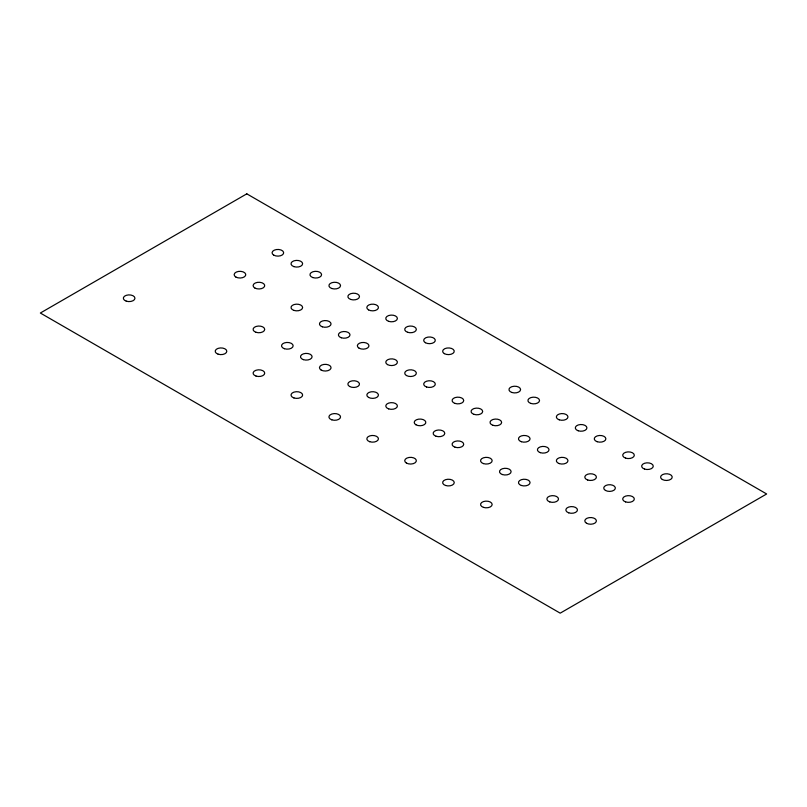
<?xml version="1.0" encoding="UTF-8"?>
<svg xmlns="http://www.w3.org/2000/svg" width="807" height="807" viewBox="0 0 807 807"><rect width="100%" height="100%" fill="white"/><g stroke="black" fill="none" stroke-linecap="round" stroke-linejoin="round"><path stroke-width="1.21" d="M246.801 193.841L40.35 313.025L560.199 613.159L766.65 493.975L246.801 193.841M126.245 301.142A5.8 3.349 0 0 0 134.951 298.237A5.8 3.349 0 0 0 126.245 295.332A5.8 3.349 0 0 0 126.245 301.142M273.765 255.153A5.8 3.349 0 0 0 283.469 253.65A5.8 3.349 0 0 0 276.367 249.555A5.8 3.349 0 0 0 273.765 255.153M293.919 266.633A5.8 3.349 0 0 0 302.625 263.728A5.8 3.349 0 0 0 293.919 260.832A5.8 3.349 0 0 0 293.919 266.633M312.874 277.578A5.8 3.349 0 0 0 321.579 274.673A5.8 3.349 0 0 0 312.874 271.767A5.8 3.349 0 0 0 312.874 277.578M331.828 288.513A5.8 3.349 0 0 0 340.534 285.617A5.8 3.349 0 0 0 331.828 282.712A5.8 3.349 0 0 0 331.828 288.513M350.773 299.458A5.8 3.349 0 0 0 359.478 296.562A5.8 3.349 0 0 0 350.773 293.657A5.8 3.349 0 0 0 350.773 299.458M368.527 309.868A5.8 3.349 0 0 0 378.241 308.365A5.8 3.349 0 0 0 371.129 304.259A5.8 3.349 0 0 0 368.527 309.868M388.681 321.347A5.8 3.349 0 0 0 397.387 318.442A5.8 3.349 0 0 0 388.681 315.537A5.8 3.349 0 0 0 388.681 321.347M407.636 332.292A5.8 3.349 0 0 0 416.341 329.387A5.8 3.349 0 0 0 407.636 326.482A5.8 3.349 0 0 0 407.636 332.292M425.39 342.703A5.8 3.349 0 0 0 435.094 341.2A5.8 3.349 0 0 0 427.992 337.094A5.8 3.349 0 0 0 425.39 342.703M444.344 353.637A5.8 3.349 0 0 0 454.048 352.134A5.8 3.349 0 0 0 446.947 348.039A5.8 3.349 0 0 0 444.344 353.637M511.88 392.474A5.8 3.349 0 0 0 520.586 389.569A5.8 3.349 0 0 0 511.88 386.664A5.8 3.349 0 0 0 511.88 392.474M530.835 403.419A5.8 3.349 0 0 0 539.54 400.514A5.8 3.349 0 0 0 530.835 397.609A5.8 3.349 0 0 0 530.835 403.419M559.261 419.832A5.8 3.349 0 0 0 567.967 416.926A5.8 3.349 0 0 0 559.261 414.021A5.8 3.349 0 0 0 559.261 419.832M578.216 430.777A5.8 3.349 0 0 0 586.921 427.871A5.8 3.349 0 0 0 578.216 424.966A5.8 3.349 0 0 0 578.216 430.777M597.17 441.711A5.8 3.349 0 0 0 605.875 438.816A5.8 3.349 0 0 0 597.17 435.911A5.8 3.349 0 0 0 597.17 441.711M625.607 458.124A5.8 3.349 0 0 0 634.312 455.229A5.8 3.349 0 0 0 625.607 452.323A5.8 3.349 0 0 0 625.607 458.124M644.551 469.069A5.8 3.349 0 0 0 653.256 466.174A5.8 3.349 0 0 0 644.551 463.268A5.8 3.349 0 0 0 644.551 469.069M662.305 479.479A5.8 3.349 0 0 0 672.019 477.976A5.8 3.349 0 0 0 664.907 473.87A5.8 3.349 0 0 0 662.305 479.479M625.607 501.904A5.8 3.349 0 0 0 634.312 498.998A5.8 3.349 0 0 0 625.607 496.093A5.8 3.349 0 0 0 625.607 501.904M605.442 490.424A5.8 3.349 0 0 0 615.156 488.921A5.8 3.349 0 0 0 608.044 484.815A5.8 3.349 0 0 0 605.442 490.424M587.698 480.014A5.8 3.349 0 0 0 596.403 477.108A5.8 3.349 0 0 0 587.698 474.213A5.8 3.349 0 0 0 587.698 480.014M559.261 463.601A5.8 3.349 0 0 0 567.967 460.696A5.8 3.349 0 0 0 559.261 457.791A5.8 3.349 0 0 0 559.261 463.601M540.307 452.656A5.8 3.349 0 0 0 549.022 449.751A5.8 3.349 0 0 0 540.307 446.856A5.8 3.349 0 0 0 540.307 452.656M521.362 441.711A5.8 3.349 0 0 0 530.068 438.816A5.8 3.349 0 0 0 521.362 435.911A5.8 3.349 0 0 0 521.362 441.711M492.926 425.299A5.8 3.349 0 0 0 501.631 422.394A5.8 3.349 0 0 0 492.926 419.499A5.8 3.349 0 0 0 492.926 425.299M473.971 414.354A5.8 3.349 0 0 0 482.677 411.459A5.8 3.349 0 0 0 473.971 408.554A5.8 3.349 0 0 0 473.971 414.354M455.017 403.419A5.8 3.349 0 0 0 463.722 400.514A5.8 3.349 0 0 0 455.017 397.609A5.8 3.349 0 0 0 455.017 403.419M415.908 424.764A5.8 3.349 0 0 0 425.622 423.261A5.8 3.349 0 0 0 418.51 419.166A5.8 3.349 0 0 0 415.908 424.764M455.017 447.189A5.8 3.349 0 0 0 463.722 444.284A5.8 3.349 0 0 0 455.017 441.379A5.8 3.349 0 0 0 455.017 447.189M502.408 474.546A5.8 3.349 0 0 0 511.113 471.641A5.8 3.349 0 0 0 502.408 468.736A5.8 3.349 0 0 0 502.408 474.546M521.362 485.481A5.8 3.349 0 0 0 530.068 482.586A5.8 3.349 0 0 0 521.362 479.681A5.8 3.349 0 0 0 521.362 485.481M549.789 501.904A5.8 3.349 0 0 0 558.494 498.998A5.8 3.349 0 0 0 549.789 496.093A5.8 3.349 0 0 0 549.789 501.904M568.743 512.838A5.8 3.349 0 0 0 577.449 509.943A5.8 3.349 0 0 0 568.743 507.038A5.8 3.349 0 0 0 568.743 512.838M586.497 523.249A5.8 3.349 0 0 0 596.202 521.746A5.8 3.349 0 0 0 589.09 517.65A5.8 3.349 0 0 0 586.497 523.249M426.59 386.997A5.8 3.349 0 0 0 435.296 384.102A5.8 3.349 0 0 0 426.59 381.197A5.8 3.349 0 0 0 426.59 386.997M388.681 408.887A5.8 3.349 0 0 0 397.387 405.982A5.8 3.349 0 0 0 388.681 403.086A5.8 3.349 0 0 0 388.681 408.887M406.435 375.527A5.8 3.349 0 0 0 416.15 374.024A5.8 3.349 0 0 0 409.038 369.919A5.8 3.349 0 0 0 406.435 375.527M368.527 397.407A5.8 3.349 0 0 0 378.241 395.904A5.8 3.349 0 0 0 371.129 391.809A5.8 3.349 0 0 0 368.527 397.407M349.572 386.472A5.8 3.349 0 0 0 359.286 384.969A5.8 3.349 0 0 0 352.175 380.864A5.8 3.349 0 0 0 349.572 386.472M387.481 364.582A5.8 3.349 0 0 0 397.195 363.079A5.8 3.349 0 0 0 390.084 358.974A5.8 3.349 0 0 0 387.481 364.582M359.054 348.17A5.8 3.349 0 0 0 368.759 346.667A5.8 3.349 0 0 0 361.657 342.561A5.8 3.349 0 0 0 359.054 348.17M321.146 370.05A5.8 3.349 0 0 0 330.86 368.557A5.8 3.349 0 0 0 323.748 364.451A5.8 3.349 0 0 0 321.146 370.05M341.3 337.76A5.8 3.349 0 0 0 350.006 334.855A5.8 3.349 0 0 0 341.3 331.959A5.8 3.349 0 0 0 341.3 337.76M303.392 359.64A5.8 3.349 0 0 0 312.097 356.744A5.8 3.349 0 0 0 303.392 353.839A5.8 3.349 0 0 0 303.392 359.64M322.346 326.815A5.8 3.349 0 0 0 331.052 323.91A5.8 3.349 0 0 0 322.346 321.015A5.8 3.349 0 0 0 322.346 326.815M284.437 348.705A5.8 3.349 0 0 0 293.143 345.8A5.8 3.349 0 0 0 284.437 342.894A5.8 3.349 0 0 0 284.437 348.705M293.919 310.402A5.8 3.349 0 0 0 302.625 307.497A5.8 3.349 0 0 0 293.919 304.602A5.8 3.349 0 0 0 293.919 310.402M254.81 287.988A5.8 3.349 0 0 0 264.514 286.485A5.8 3.349 0 0 0 257.413 282.379A5.8 3.349 0 0 0 254.81 287.988M235.856 277.043A5.8 3.349 0 0 0 245.56 275.54A5.8 3.349 0 0 0 238.458 271.434A5.8 3.349 0 0 0 235.856 277.043M218.102 354.172A5.8 3.349 0 0 0 226.807 351.267A5.8 3.349 0 0 0 218.102 348.372A5.8 3.349 0 0 0 218.102 354.172M256.011 376.062A5.8 3.349 0 0 0 264.716 373.157A5.8 3.349 0 0 0 256.011 370.252A5.8 3.349 0 0 0 256.011 376.062M293.919 397.942A5.8 3.349 0 0 0 302.625 395.047A5.8 3.349 0 0 0 293.919 392.141A5.8 3.349 0 0 0 293.919 397.942M369.727 441.711A5.8 3.349 0 0 0 378.433 438.816A5.8 3.349 0 0 0 369.727 435.911A5.8 3.349 0 0 0 369.727 441.711M406.435 463.067A5.8 3.349 0 0 0 416.15 461.564A5.8 3.349 0 0 0 409.038 457.458A5.8 3.349 0 0 0 406.435 463.067M445.545 485.481A5.8 3.349 0 0 0 454.25 482.586A5.8 3.349 0 0 0 445.545 479.681A5.8 3.349 0 0 0 445.545 485.481M483.454 507.371A5.8 3.349 0 0 0 492.159 504.466A5.8 3.349 0 0 0 483.454 501.571A5.8 3.349 0 0 0 483.454 507.371M256.011 332.292A5.8 3.349 0 0 0 264.716 329.387A5.8 3.349 0 0 0 256.011 326.482A5.8 3.349 0 0 0 256.011 332.292M436.062 436.244A5.8 3.349 0 0 0 444.778 433.339A5.8 3.349 0 0 0 436.062 430.444A5.8 3.349 0 0 0 436.062 436.244M483.454 463.601A5.8 3.349 0 0 0 492.159 460.696A5.8 3.349 0 0 0 483.454 457.791A5.8 3.349 0 0 0 483.454 463.601M331.828 419.832A5.8 3.349 0 0 0 340.534 416.926A5.8 3.349 0 0 0 331.828 414.021A5.8 3.349 0 0 0 331.828 419.832"/></g></svg>
